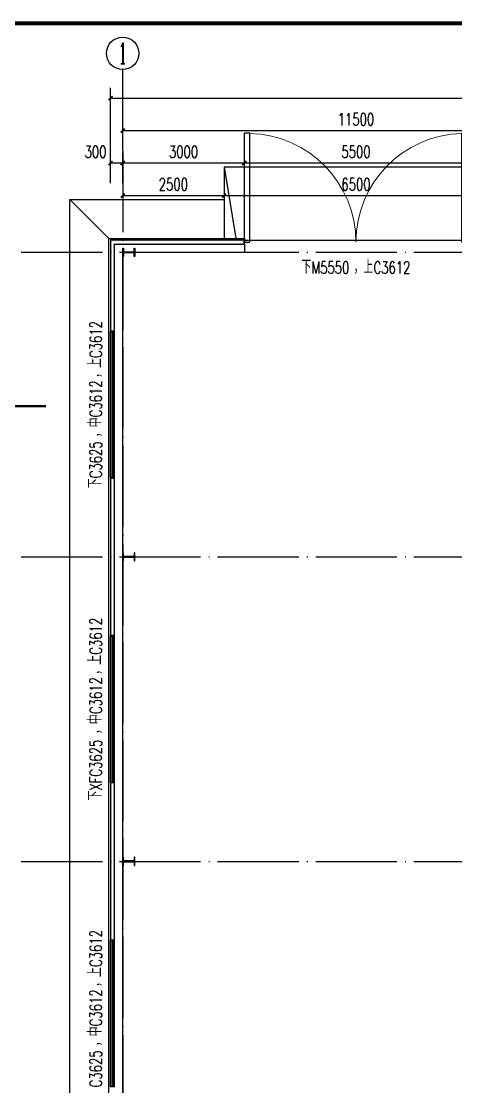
# Model space of a CAD drawing. Extents: x 4267484 to 4395158, y -674551 to -235742.
# Drawn here: x 4309598 to 4320308, y -390527 to -364287 of the extents above; entities that cross this region are included whole.
import ezdxf
from ezdxf.enums import TextEntityAlignment as Align

# ---------------------------------------------------------------- set-up
doc = ezdxf.new("R2010")
doc.units = 0
doc.header["$LTSCALE"] = 1000
doc.header["$MEASUREMENT"] = 0
doc.linetypes.add('DOTE', pattern=[2.42, 2, -0.2, 0.02, -0.2])
doc.layers.get('0').update_dxf_attribs({"linetype": 'CONTINUOUS'})
doc.layers.get('Defpoints').update_dxf_attribs({"linetype": 'CONTINUOUS'})
doc.layers.add('_0', color=7, linetype='CONTINUOUS', lineweight=25)
for name, color, linetype in [('AXIS', 3, 'CONTINUOUS'), ('AXIS_TEXT', 7, 'CONTINUOUS'), ('DIM_SYMB', 3, 'CONTINUOUS'), ('DOTE', 252, 'CONTINUOUS'), ('Prof', 2, 'CONTINUOUS'), ('PUB_DIM', 3, 'CONTINUOUS'), ('PUB_TITLE', 4, 'CONTINUOUS'), ('PUB_WALL', 9, 'CONTINUOUS'), ('STAIR', 5, 'CONTINUOUS'), ('WALL-MOVE', 6, 'CONTINUOUS'), ('WINDOW', 4, 'CONTINUOUS'), ('WINDOW_TEXT', 7, 'CONTINUOUS')]:
    doc.layers.add(name, color=color, linetype=linetype)
doc.styles.add('_TCH_AXIS', font='COMPLEX', dxfattribs={"bigfont": 'GBCBIG'})
doc.styles.add('_TCH_DIM_T3', font='SIMPLEX', dxfattribs={"width": 0.705882, "bigfont": 'GBCBIG'})
doc.styles.add('_TCH_WINDOW', font='SIMPLEX', dxfattribs={"height": 3.5, "bigfont": 'GBCBIG'})
doc.styles.add('COMPLEX', font='COMPLEX')
doc.dimstyles.new('_TCH_ARCH&&100', dxfattribs={"dimtxt": 297.5, "dimasz": 100, "dimexe": 250, "dimexo": 300, "dimgap": 126.25, "dimtad": 1, "dimdec": 0, "dimzin": 0, "dimdsep": 46, "dimtxsty": '_TCH_DIM_T3', "dimblk": 'ARCHTICK', "dimcen": 0.09, "dimclrt": 7, "dimazin": 2, "dimtfac": 1, "dimtdec": 0, "dimtix": 1, "dimtmove": 2, "dimatfit": 3, "dimfxl": 0, "dimtolj": 1, "dimtzin": 0, "dimarcsym": 0})

# ---------------------------------------------------------------- blocks, each defined once
blk = doc.blocks.new('_ArchTick')
at = {"color": 0, "linetype": 'ByBlock', "const_width": 0.4}
blk.add_lwpolyline([(-0.5, -0.5), (0.5, 0.5)], dxfattribs=at)
blk = doc.blocks.new('*D104')
at = {"layer": 'Defpoints', "color": 0}
for p in [(4312098, -367877), (4314598, -367877), (4314598, -368578)]:
    blk.add_point(p, dxfattribs=at)
at = {"layer": 'PUB_DIM', "color": 0, "lineweight": -2}
for p, q in [((4312098, -368177), (4312098, -368828)), ((4314598, -368177), (4314598, -368828)), ((4312098, -368578), (4314598, -368578))]:
    blk.add_line(p, q, dxfattribs=at)
at = {"layer": 'PUB_DIM', "color": 0, "lineweight": -2, "xscale": 100, "yscale": 100, "zscale": 100, "rotation": 180}
blk.add_blockref('_ArchTick', (4312098, -368578), dxfattribs=at)
at = {"layer": 'PUB_DIM', "color": 0, "lineweight": -2, "xscale": 100, "yscale": 100, "zscale": 100}
blk.add_blockref('_ArchTick', (4314598, -368578), dxfattribs=at)
at = {"layer": 'PUB_DIM', "color": 7, "insert": (4313348, -368303), "char_height": 297.5, "attachment_point": 5, "style": '_TCH_DIM_T3'}
blk.add_mtext('\\A1;2500', dxfattribs=at)
blk = doc.blocks.new('*D105')
at = {"layer": 'Defpoints', "color": 0}
for p in [(4314598, -367877), (4321098, -367877), (4321098, -368578)]:
    blk.add_point(p, dxfattribs=at)
at = {"layer": 'PUB_DIM', "color": 0, "lineweight": -2}
for p, q in [((4314598, -368177), (4314598, -368828)), ((4321098, -368177), (4321098, -368828)), ((4314598, -368578), (4321098, -368578))]:
    blk.add_line(p, q, dxfattribs=at)
at = {"layer": 'PUB_DIM', "color": 0, "lineweight": -2, "xscale": 100, "yscale": 100, "zscale": 100, "rotation": 180}
blk.add_blockref('_ArchTick', (4314598, -368578), dxfattribs=at)
at = {"layer": 'PUB_DIM', "color": 0, "lineweight": -2, "xscale": 100, "yscale": 100, "zscale": 100}
blk.add_blockref('_ArchTick', (4321098, -368578), dxfattribs=at)
at = {"layer": 'PUB_DIM', "color": 7, "insert": (4317848, -368303), "char_height": 297.5, "attachment_point": 5, "style": '_TCH_DIM_T3'}
blk.add_mtext('\\A1;6500', dxfattribs=at)
blk = doc.blocks.new('*D109')
at = {"layer": 'Defpoints', "color": 0}
for p in [(4312098, -367777), (4311798, -368572), (4312098, -368572)]:
    blk.add_point(p, dxfattribs=at)
at = {"layer": 'PUB_DIM', "color": 0, "lineweight": -2}
for p, q in [((4311798, -368272), (4311798, -367527)), ((4312098, -368272), (4312098, -367527)), ((4311798, -367777), (4312098, -367777))]:
    blk.add_line(p, q, dxfattribs=at)
at = {"layer": 'PUB_DIM', "color": 0, "lineweight": -2, "xscale": 100, "yscale": 100, "zscale": 100, "rotation": 180}
blk.add_blockref('_ArchTick', (4311798, -367777), dxfattribs=at)
at = {"layer": 'PUB_DIM', "color": 0, "lineweight": -2, "xscale": 100, "yscale": 100, "zscale": 100}
blk.add_blockref('_ArchTick', (4312098, -367777), dxfattribs=at)
at = {"layer": 'PUB_DIM', "color": 7, "insert": (4311428, -367502), "char_height": 297.5, "attachment_point": 5, "style": '_TCH_DIM_T3'}
blk.add_mtext('\\A1;300', dxfattribs=at)
blk = doc.blocks.new('*D110')
at = {"layer": 'Defpoints', "color": 0}
for p in [(4315098, -367777), (4312098, -368572), (4315098, -368572)]:
    blk.add_point(p, dxfattribs=at)
at = {"layer": 'PUB_DIM', "color": 0, "lineweight": -2}
for p, q in [((4312098, -368272), (4312098, -367527)), ((4315098, -368272), (4315098, -367527)), ((4312098, -367777), (4315098, -367777))]:
    blk.add_line(p, q, dxfattribs=at)
at = {"layer": 'PUB_DIM', "color": 0, "lineweight": -2, "xscale": 100, "yscale": 100, "zscale": 100, "rotation": 180}
blk.add_blockref('_ArchTick', (4312098, -367777), dxfattribs=at)
at = {"layer": 'PUB_DIM', "color": 0, "lineweight": -2, "xscale": 100, "yscale": 100, "zscale": 100}
blk.add_blockref('_ArchTick', (4315098, -367777), dxfattribs=at)
at = {"layer": 'PUB_DIM', "color": 7, "insert": (4313598, -367502), "char_height": 297.5, "attachment_point": 5, "style": '_TCH_DIM_T3'}
blk.add_mtext('\\A1;3000', dxfattribs=at)
blk = doc.blocks.new('*D111')
at = {"layer": 'Defpoints', "color": 0}
for p in [(4320598, -367777), (4315098, -368572), (4320598, -368572)]:
    blk.add_point(p, dxfattribs=at)
at = {"layer": 'PUB_DIM', "color": 0, "lineweight": -2}
for p, q in [((4315098, -368272), (4315098, -367527)), ((4320598, -368272), (4320598, -367527)), ((4315098, -367777), (4320598, -367777))]:
    blk.add_line(p, q, dxfattribs=at)
at = {"layer": 'PUB_DIM', "color": 0, "lineweight": -2, "xscale": 100, "yscale": 100, "zscale": 100, "rotation": 180}
blk.add_blockref('_ArchTick', (4315098, -367777), dxfattribs=at)
at = {"layer": 'PUB_DIM', "color": 0, "lineweight": -2, "xscale": 100, "yscale": 100, "zscale": 100}
blk.add_blockref('_ArchTick', (4320598, -367777), dxfattribs=at)
at = {"layer": 'PUB_DIM', "color": 7, "insert": (4317848, -367502), "char_height": 297.5, "attachment_point": 5, "style": '_TCH_DIM_T3'}
blk.add_mtext('\\A1;5500', dxfattribs=at)
blk = doc.blocks.new('*D333')
at = {"layer": 'AXIS', "color": 0, "lineweight": -2}
for p, q in [((4312098, -367177), (4312098, -366727)), ((4323598, -367177), (4323598, -366727)), ((4312098, -366977), (4323598, -366977))]:
    blk.add_line(p, q, dxfattribs=at)
at = {"layer": 'Defpoints', "color": 0}
for p in [(4323598, -366977), (4312098, -367477), (4323598, -367477)]:
    blk.add_point(p, dxfattribs=at)
at = {"layer": 'AXIS', "color": 0, "lineweight": -2, "xscale": 100, "yscale": 100, "zscale": 100, "rotation": 180}
blk.add_blockref('_ArchTick', (4312098, -366977), dxfattribs=at)
at = {"layer": 'AXIS', "color": 0, "lineweight": -2, "xscale": 100, "yscale": 100, "zscale": 100}
blk.add_blockref('_ArchTick', (4323598, -366977), dxfattribs=at)
at = {"layer": 'AXIS', "color": 7, "insert": (4317848, -366702), "char_height": 297.5, "attachment_point": 5, "style": '_TCH_DIM_T3'}
blk.add_mtext('\\A1;11500', dxfattribs=at)
blk = doc.blocks.new('*D339')
at = {"layer": 'AXIS', "color": 0, "lineweight": -2}
for p, q in [((4311798, -368272), (4311798, -365927)), ((4359398, -368272), (4359398, -365927)), ((4311798, -366177), (4359398, -366177))]:
    blk.add_line(p, q, dxfattribs=at)
at = {"layer": 'Defpoints', "color": 0}
for p in [(4359398, -366177), (4311798, -368572), (4359398, -368572)]:
    blk.add_point(p, dxfattribs=at)
at = {"layer": 'AXIS', "color": 0, "lineweight": -2, "xscale": 100, "yscale": 100, "zscale": 100, "rotation": 180}
blk.add_blockref('_ArchTick', (4311798, -366177), dxfattribs=at)
at = {"layer": 'AXIS', "color": 0, "lineweight": -2, "xscale": 100, "yscale": 100, "zscale": 100}
blk.add_blockref('_ArchTick', (4359398, -366177), dxfattribs=at)
at = {"layer": 'AXIS', "color": 7, "insert": (4335598, -365902), "char_height": 297.5, "attachment_point": 5, "style": '_TCH_DIM_T3'}
blk.add_mtext('\\A1;47600', dxfattribs=at)
blk = doc.blocks.new('$DorLib2D$00000002')
for p, q in [((-0.5, 0), (-0.5, 0.4875)), ((-0.475, 0.4875), (-0.5, 0.4875)), ((-0.475, 0), (-0.475, 0.4875)), ((0.475, 0), (0.475, 0.4875)), ((0.475, 0.4875), (0.5, 0.4875)), ((0.5, 0), (0.5, 0.4875)), ((-0.5, 0), (-0.475, 0)), ((0.5, 0), (0.475, 0))]:
    blk.add_line(p, q)
at = {"lineweight": 13}
for centre, start, end in [((-0.4875, 0), 0, 88.5307), ((0.4875, 0), 91.4693, 180)]:
    blk.add_arc(centre, 0.4875, start, end, dxfattribs=at)
blk = doc.blocks.new('$TCHSYS$WIN2D')
for p, q in [((-0.5, 0.5), (0.5, 0.5)), ((-0.5, 0.5), (-0.5, -0.5)), ((0.5, 0.5), (0.5, -0.5)), ((0.5, 0.1667), (-0.5, 0.1667)), ((0.5, -0.1667), (-0.5, -0.1667)), ((-0.5, -0.5), (0.5, -0.5))]:
    blk.add_line(p, q)
blk = doc.blocks.new('_AXISO')
blk.add_circle((0, 0), 0.5)
at = {"layer": 'AXIS_TEXT', "style": 'COMPLEX', "width": 1.041667}
blk.add_attdef('A', text='', height=0.56, dxfattribs=at).set_placement((-0.25, -0.28), (0.25, -0.28), align=Align.FIT)

msp = doc.modelspace()

# ---------------------------------------------------------------- hatches: boundary and pattern name
at = {"layer": 'Prof', "linetype": 'ByBlock'}
for points in [[(4312382.3, -369966.8), (4312382.3, -369876.8), (4312398.3, -369876.8), (4312398.3, -370076.8), (4312382.3, -370076.8), (4312382.3, -369986.8), (4312114.3, -369986.8), (4312114.3, -370076.8), (4312098.3, -370076.8), (4312098.3, -369876.8), (4312114.3, -369876.8), (4312114.3, -369966.8)], [(4312382.3, -377486.8), (4312382.3, -377576.8), (4312398.3, -377576.8), (4312398.3, -377376.8), (4312382.3, -377376.8), (4312382.3, -377466.8), (4312114.3, -377466.8), (4312114.3, -377376.8), (4312098.3, -377376.8), (4312098.3, -377576.8), (4312114.3, -377576.8), (4312114.3, -377486.8)], [(4312382.3, -384986.8), (4312382.3, -385076.8), (4312398.3, -385076.8), (4312398.3, -384876.8), (4312382.3, -384876.8), (4312382.3, -384966.8), (4312114.3, -384966.8), (4312114.3, -384876.8), (4312098.3, -384876.8), (4312098.3, -385076.8), (4312114.3, -385076.8), (4312114.3, -384986.8)]]:
    msp.add_hatch(color=256, dxfattribs=at).paths.add_polyline_path(points)
at = {"layer": 'PUB_WALL'}
for points in [[(4315098.3, -369676.8), (4311798.3, -369676.8), (4311828.3, -369706.8), (4315068.3, -369706.8)], [(4311798.3, -369676.8), (4311798.3, -371926.8), (4311828.3, -371896.8), (4311828.3, -369706.8)], [(4315098.3, -369776.8), (4315098.3, -369676.8), (4315068.3, -369706.8), (4315068.3, -369746.8)], [(4311898.3, -369776.8), (4315098.3, -369776.8), (4315068.3, -369746.8), (4311868.3, -369746.8)], [(4311898.3, -371926.8), (4311898.3, -369776.8), (4311868.3, -369746.8), (4311868.3, -371896.8)], [(4311798.3, -371926.8), (4311898.3, -371926.8), (4311868.3, -371896.8), (4311828.3, -371896.8)], [(4311898.3, -375526.8), (4311798.3, -375526.8), (4311828.3, -375556.8), (4311868.3, -375556.8)], [(4311798.3, -375526.8), (4311798.3, -379426.8), (4311828.3, -379396.8), (4311828.3, -375556.8)], [(4311898.3, -379426.8), (4311898.3, -375526.8), (4311868.3, -375556.8), (4311868.3, -379396.8)], [(4311798.3, -379426.8), (4311898.3, -379426.8), (4311868.3, -379396.8), (4311828.3, -379396.8)], [(4311898.3, -383026.8), (4311798.3, -383026.8), (4311828.3, -383056.8), (4311868.3, -383056.8)], [(4311798.3, -383026.8), (4311798.3, -386926.8), (4311828.3, -386896.8), (4311828.3, -383056.8)], [(4311898.3, -386926.8), (4311898.3, -383026.8), (4311868.3, -383056.8), (4311868.3, -386896.8)], [(4311798.3, -386926.8), (4311898.3, -386926.8), (4311868.3, -386896.8), (4311828.3, -386896.8)]]:
    msp.add_hatch(color=256, dxfattribs=at).paths.add_polyline_path(points)

# ---------------------------------------------------------------- linework, layer by layer
at = {"layer": '_0', "color": 0}
for p, q in [((4315098.3, -369636.8), (4315098.3, -369676.8)), ((4315098.3, -369776.8), (4315098.3, -369976.8))]:
    msp.add_line(p, q, dxfattribs=at)
for points in [[(4315098.3, -415316.8), (4311758.3, -415316.8), (4311758.3, -369636.8), (4315098.3, -369636.8)], [(4315098.3, -414976.8), (4312098.3, -414976.8), (4312098.3, -369976.8), (4315098.3, -369976.8)]]:
    msp.add_lwpolyline(points, dxfattribs=at)
at = {"layer": 'AXIS', "color": 0}
msp.add_line((4312098.3, -367476.8), (4312098.3, -365476.8), dxfattribs=at)
at = {"layer": 'DIM_SYMB', "color": 0, "const_width": 50}
msp.add_lwpolyline([(4309209.1, -373165.9), (4309209.1, -373765.9), (4310209.1, -373765.9)], dxfattribs=at)
at = {"layer": 'DOTE', "linetype": 'DOTE'}
for p, q in [((4312098.3, -367476.8), (4312098.3, -417976.8)), ((4309598.3, -369976.8), (4361598.3, -369976.8)), ((4309598.3, -377476.8), (4361598.3, -377476.8)), ((4309598.3, -384976.8), (4361598.3, -384976.8))]:
    msp.add_line(p, q, dxfattribs=at)
at = {"layer": 'Prof', "linetype": 'ByBlock'}
for points in [[(4312098.3, -370076.8), (4312098.3, -369876.8), (4312114.3, -369876.8), (4312114.3, -369966.8), (4312382.3, -369966.8), (4312382.3, -369876.8), (4312398.3, -369876.8), (4312398.3, -370076.8), (4312382.3, -370076.8), (4312382.3, -369986.8), (4312114.3, -369986.8), (4312114.3, -370076.8)], [(4312098.3, -377376.8), (4312098.3, -377576.8), (4312114.3, -377576.8), (4312114.3, -377486.8), (4312382.3, -377486.8), (4312382.3, -377576.8), (4312398.3, -377576.8), (4312398.3, -377376.8), (4312382.3, -377376.8), (4312382.3, -377466.8), (4312114.3, -377466.8), (4312114.3, -377376.8)], [(4312098.3, -384876.8), (4312098.3, -385076.8), (4312114.3, -385076.8), (4312114.3, -384986.8), (4312382.3, -384986.8), (4312382.3, -385076.8), (4312398.3, -385076.8), (4312398.3, -384876.8), (4312382.3, -384876.8), (4312382.3, -384966.8), (4312114.3, -384966.8), (4312114.3, -384876.8)]]:
    msp.add_lwpolyline(points, close=True, dxfattribs=at)
at = {"layer": 'PUB_TITLE', "color": 4, "const_width": 100}
msp.add_lwpolyline([(4303557.7, -421737.3), (4384157.7, -421737.3), (4384157.7, -364337.3), (4303557.7, -364337.3)], close=True, dxfattribs=at)
at = {"layer": 'STAIR'}
for p, q in [((4314598.3, -367876.8), (4314598.3, -369676.8)), ((4314598.3, -367876.8), (4314898.3, -369676.8)), ((4321098.3, -367876.8), (4314598.3, -367876.8)), ((4311758.3, -369636.8), (4310798.3, -368676.8))]:
    msp.add_line(p, q, dxfattribs=at)
msp.add_lwpolyline([(4314598.3, -416276.8), (4310798.3, -416276.8), (4310798.3, -368676.8), (4314598.3, -368676.8)], dxfattribs=at)
at = {"layer": 'WALL-MOVE'}
for p, q in [((4315098.3, -369676.8), (4311798.3, -369676.8)), ((4311798.3, -369676.8), (4311798.3, -371926.8)), ((4315098.3, -369776.8), (4315098.3, -369676.8)), ((4311898.3, -369776.8), (4315098.3, -369776.8)), ((4311898.3, -371926.8), (4311898.3, -369776.8)), ((4311798.3, -371926.8), (4311898.3, -371926.8)), ((4311898.3, -375526.8), (4311798.3, -375526.8)), ((4311798.3, -375526.8), (4311798.3, -379426.8)), ((4311898.3, -379426.8), (4311898.3, -375526.8)), ((4311798.3, -379426.8), (4311898.3, -379426.8)), ((4311898.3, -383026.8), (4311798.3, -383026.8)), ((4311798.3, -383026.8), (4311798.3, -386926.8)), ((4311898.3, -386926.8), (4311898.3, -383026.8)), ((4311798.3, -386926.8), (4311898.3, -386926.8))]:
    msp.add_line(p, q, dxfattribs=at)
at = {"layer": 'WINDOW'}
msp.add_line((4315098.3, -369676.8), (4320598.3, -369676.8), dxfattribs=at)

# ---------------------------------------------------------------- block references
at = {"layer": 'AXIS', "color": 0}
ref = msp.add_blockref('_AXISO', (4312098.3, -365076.8), dxfattribs=dict(at, xscale=800, yscale=800, zscale=800))
ref.add_attrib('A', '1', dxfattribs={"layer": 'AXIS_TEXT', "color": 0, "height": 514.7, "style": '_TCH_AXIS'}).set_placement((4311988, -365334.1), (4312208.6, -365334.1), align=Align.FIT)
at = {"layer": 'WINDOW', "xscale": -5500, "yscale": 5500, "zscale": -5500}
msp.add_blockref('$DorLib2D$00000002', (4317848.3, -369726.8), dxfattribs=at)
at = {"layer": 'WINDOW', "xscale": 3600, "yscale": -100, "zscale": 3600, "rotation": 90}
for p in [(4311848.3, -373726.8), (4311848.3, -381226.8), (4311848.3, -388726.8)]:
    msp.add_blockref('$TCHSYS$WIN2D', p, dxfattribs=at)

# ---------------------------------------------------------------- texts
at = {"layer": 'WINDOW_TEXT', "style": '_TCH_WINDOW'}
for s, height, p in [('下', 337.6, (4316504.7, -370500.7)), ('，上', 337.59, (4317790.5, -370500.7))]:
    msp.add_text(s, height=height, dxfattribs=at).set_placement(p)
at = {"layer": 'WINDOW_TEXT', "style": '_TCH_WINDOW', "width": 0.705882}
for s, p in [('M5550', (4316750.5, -370500.7)), ('C3612', (4318281.9, -370500.7))]:
    msp.add_text(s, height=297.5, dxfattribs=at).set_placement(p)
for s, p in [('C3612', (4311583.3, -372577.4)), ('C3612', (4311583.3, -374038.9)), ('C3625', (4311583.3, -375540.4)), ('C3612', (4311583.3, -379887.4)), ('C3612', (4311583.3, -381348.9)), ('XFC3625', (4311583.3, -383230.4)), ('C3612', (4311583.3, -387577.4)), ('C3612', (4311583.3, -389038.9)), ('C3625', (4311583.3, -390540.4))]:
    msp.add_text(s, height=297.5, rotation=90, dxfattribs=at).set_placement(p)
at = {"layer": 'WINDOW_TEXT', "style": '_TCH_WINDOW'}
for s, height, p in [('，上', 337.59, (4311583.3, -373068.9)), ('，中', 337.59, (4311583.3, -374530.4)), ('下', 337.6, (4311583.3, -375786.1)), ('，上', 337.59, (4311583.3, -380378.9)), ('，中', 337.59, (4311583.3, -381840.4)), ('下', 337.6, (4311583.3, -383476.1)), ('，上', 337.59, (4311583.3, -388068.9)), ('，中', 337.59, (4311583.3, -389530.4))]:
    msp.add_text(s, height=height, rotation=90, dxfattribs=at).set_placement(p)

# ---------------------------------------------------------------- dimensions: what is measured, and where the dimension line sits
at = {"layer": 'AXIS', "color": 0}
for p1, p2, distance, picture, middle in [((4311798.3, -368571.8), (4359398.3, -368571.8), 2395, '*D339', (4335598.3, -365901.8)), ((4312098.3, -367476.8), (4323598.3, -367476.8), 500, '*D333', (4317848.3, -366701.8))]:
    dim = msp.add_aligned_dim(p1=p1, p2=p2, distance=distance, dimstyle='_TCH_ARCH&&100', dxfattribs=at)
    dim.commit()
    dim.dimension.update_dxf_attribs({"geometry": picture, "text_midpoint": middle})
at = {"layer": 'PUB_DIM', "color": 0}
dim = msp.add_linear_dim(base=(4312098.3, -367776.8), p1=(4311798.3, -368571.8), p2=(4312098.3, -368571.8), angle=0, dimstyle='_TCH_ARCH&&100', dxfattribs=at)
dim.commit()
dim.dimension.update_dxf_attribs({"geometry": '*D109', "text_midpoint": (4311428.3, -367501.8), "dimtype": 129})
for p1, p2, distance, picture, middle in [((4312098.3, -368571.8), (4315098.3, -368571.8), 795, '*D110', (4313598.3, -367501.8)), ((4315098.3, -368571.8), (4320598.3, -368571.8), 795, '*D111', (4317848.3, -367501.8)), ((4312098.3, -367876.8), (4314598.3, -367876.8), -701.4, '*D104', (4313348.3, -368303.2)), ((4314598.3, -367876.8), (4321098.3, -367876.8), -701.4, '*D105', (4317848.3, -368303.2))]:
    dim = msp.add_aligned_dim(p1=p1, p2=p2, distance=distance, dimstyle='_TCH_ARCH&&100', dxfattribs=at)
    dim.commit()
    dim.dimension.update_dxf_attribs({"geometry": picture, "text_midpoint": middle})

doc.saveas('drawing.dxf')
